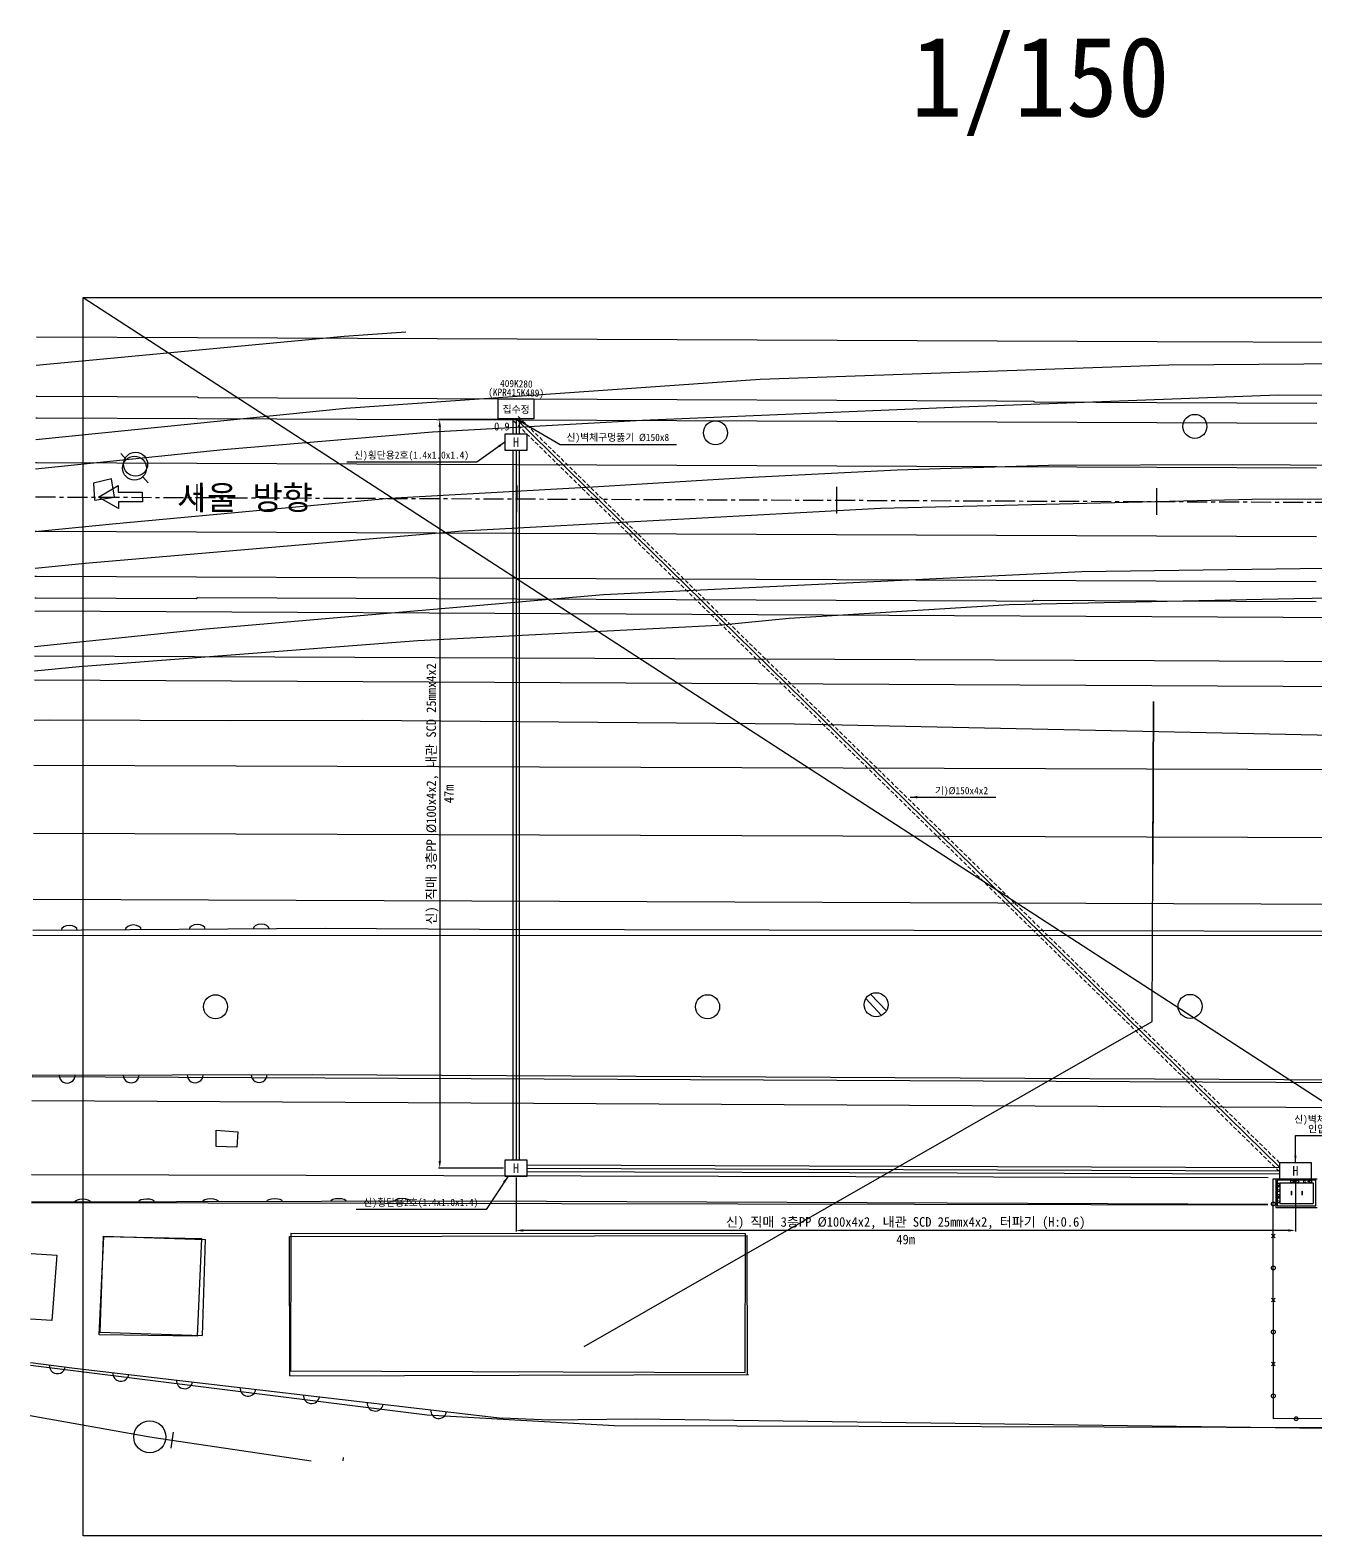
# Model space of a CAD drawing. Extents: x 60896 to 61431, y 63196 to 63294.
# Drawn here: x 61308.1 to 61388.4, y 63195.8 to 63289.9 of the extents above; entities that cross this region are included whole.
import ezdxf
from ezdxf.enums import TextEntityAlignment as Align

# ---------------------------------------------------------------- set-up
doc = ezdxf.new("R2010")
doc.units = 0
doc.linetypes.add('A-CENTR01', pattern=[2, 1.25, -0.25, 0.25, -0.25])
doc.linetypes.add('HIDDEN', pattern=[0.375, 0.25, -0.125])
for name, color, linetype in [('TT-BASE', 253, 'Continuous'), ('TT-CNTL', 1, 'A-CENTR01'), ('TT-LEAL', 1, 'Continuous'), ('TT-LEAT', 3, 'Continuous'), ('TX-PAPR', 2, 'Continuous'), ('TZ-LEAL', 1, 'Continuous'), ('TZ-LEAT', 3, 'Continuous'), ('TZ-LINE', 7, 'Continuous'), ('TZ-TEX2', 3, 'Continuous'), ('TZ-TEXT', 6, 'Continuous')]:
    doc.layers.add(name, color=color, linetype=linetype)
doc.styles.get("Standard").update_dxf_attribs({"font": 'GulimChe.ttf'})
doc.linetypes.add('ZIGZAG', pattern='A,0.00254,-5.08,[131,ltypeshp.shx,S=5.08,R=0,X=-5.08,Y=0],-10.16,[131,ltypeshp.shx,S=5.08,R=180,X=5.08,Y=0],-5.08', length=20.32254)
doc.dimstyles.new('D150', dxfattribs={"dimscale": 0.15, "dimtxt": 3, "dimasz": 3, "dimexe": 0.5, "dimexo": 0.5, "dimgap": 0.5, "dimtad": 1, "dimdec": 0, "dimzin": 1, "dimdsep": 46, "dimlunit": 6, "dimtxsty": 'Standard', "dimcen": 1, "dimclrd": 1, "dimclre": 1, "dimclrt": 3, "dimadec": 0, "dimazin": 0, "dimtfac": 1, "dimtdec": 0, "dimtix": 1, "dimtmove": 2, "dimatfit": 3, "dimfxl": 0, "dimtvp": 2, "dimlwd": -1, "dimlwe": -1, "dimarcsym": 0})

# ---------------------------------------------------------------- blocks, each defined once
blk = doc.blocks.new('*D9')
at = {"layer": 'Defpoints', "color": 0, "ltscale": 2}
for p in [(61338.42536802973, 63218.25042831968, -86527.56278719223), (61387.14291213439, 63218.09425684963, -86441.03522440503), (61338.42536802973, 63214.85855632519)]:
    blk.add_point(p, dxfattribs=at)
at = {"layer": 'TZ-TEXT', "color": 1, "ltscale": 2}
for p, q in [((61338.42536802973, 63218.17542831968), (61338.42536802973, 63214.78355632519)), ((61387.14291213439, 63218.01925684963), (61387.14291213439, 63214.78355632519)), ((61386.69291213439, 63214.85855632519), (61338.87536802973, 63214.85855632519))]:
    blk.add_line(p, q, dxfattribs=at)
for points in [[(61338.87536802973, 63214.93355632519), (61338.87536802973, 63214.78355632519), (61338.42536802973, 63214.85855632519)], [(61386.69291213439, 63214.93355632519), (61386.69291213439, 63214.78355632519), (61387.14291213439, 63214.85855632519)]]:
    blk.add_solid(points, dxfattribs=at)
at = {"layer": 'TZ-TEXT', "color": 3, "ltscale": 2, "insert": (61362.78414008206, 63215.31214675072), "char_height": 0.6, "attachment_point": 5}
blk.add_mtext('{\\C6;신) 직매 3층PP Ø100x4x2, 내관 SCD 25mmx4x2, 터파기 (H:0.6)}', dxfattribs=at)
blk = doc.blocks.new('*D10')
at = {"layer": 'Defpoints', "color": 0, "ltscale": 2}
for p in [(61337.73131534173, 63265.52762986797, -86527.56278719223), (61333.65826753257, 63218.7504283197), (61337.72536802976, 63218.7504283197, -86441.03522440503)]:
    blk.add_point(p, dxfattribs=at)
at = {"layer": 'TZ-TEXT', "color": 1, "ltscale": 2}
for p, q in [((61337.65631534174, 63265.52762986797), (61333.58326753257, 63265.52762986797)), ((61333.65826753257, 63265.07762986798), (61333.65826753257, 63219.2004283197)), ((61337.65036802976, 63218.7504283197), (61333.58326753257, 63218.7504283197))]:
    blk.add_line(p, q, dxfattribs=at)
for points in [[(61333.58326753257, 63265.07762986798), (61333.73326753257, 63265.07762986798), (61333.65826753257, 63265.52762986797)], [(61333.58326753257, 63219.2004283197), (61333.73326753257, 63219.2004283197), (61333.65826753257, 63218.7504283197)]]:
    blk.add_solid(points, dxfattribs=at)
at = {"layer": 'TZ-TEXT', "color": 3, "ltscale": 2, "insert": (61333.20467710705, 63242.13902909381), "char_height": 0.6, "attachment_point": 5, "rotation": 90}
blk.add_mtext('{\\C6;신) 직매 3층PP Ø100x4x2, 내관 SCD 25mmx4x2}', dxfattribs=at)

msp = doc.modelspace()

# ---------------------------------------------------------------- linework, layer by layer
at = {"layer": 'TT-BASE'}
for p, q in [((61331.5423145147, 63270.98595653922, -86527.56278719222), (61327.69290147798, 63270.72154078551, -86527.56278719222)), ((61327.69290147798, 63270.72154078551, -86527.56278719222), (61308.43274242131, 63268.92077902369, -86527.56278719222)), ((61308.44305427662, 63270.69951609589, -86441.03522440503), (61318.50546725645, 63270.6578540807, -86441.03522440503)), ((61318.50546725645, 63270.6578540807, -86441.03522440503), (61338.505295833, 63270.57504758306, -86441.03522440503)), ((61338.505295833, 63270.57504758306, -86441.03522440503), (61358.50512440938, 63270.49224108684, -86441.03522440503)), ((61358.50512440938, 63270.49224108684, -86441.03522440503), (61378.50495298651, 63270.40943458986, -86441.03522440503)), ((61378.50495298651, 63270.40943458986, -86441.03522440503), (61398.50478156225, 63270.32662809297, -86441.03522440503)), ((61353.68109229898, 63268.05643924935, -86527.56278719222), (61379.23713934887, 63268.96122722985, -86527.56278719222)), ((61379.23713934887, 63268.96122722985, -86527.56278719222), (61413.28953210796, 63269.19302099761, -86527.56278719222)), ((61327.78352483939, 63266.2527727566, -86527.56278719222), (61353.68109229898, 63268.05643924935, -86527.56278719222)), ((61366.20354882063, 63266.33459529675, -86341.03522440458), (61386.06510820281, 63267.07194522288, -86341.03522440458)), ((61386.06510820281, 63267.07194522288, -86341.03522440458), (61408.6306835518, 63267.00317626776, -86341.03522440458)), ((61308.40582466636, 63264.27761761337, -86527.56278719222), (61327.78352483939, 63266.2527727566, -86527.56278719222)), ((61308.42160359273, 63266.99939371039, -86441.03522440503), (61308.49067982865, 63266.99910815616, -86441.03522440503)), ((61308.49067982865, 63266.99910815616, -86441.03522440503), (61318.48974145368, 63266.95781723644, -86441.03522440503)), ((61318.48974145368, 63266.95781723644, -86441.03522440503), (61318.57613658651, 63266.9074596604, -86441.03522440503)), ((61318.57613658651, 63266.9074596604, -86441.03522440503), (61328.49020975688, 63266.86647587637, -86441.03522440503)), ((61328.49020975688, 63266.86647587637, -86441.03522440503), (61338.48971133716, 63266.82445428712, -86441.03522440503)), ((61338.48971133716, 63266.82445428712, -86441.03522440503), (61348.48927676852, 63266.78384593753, -86441.03522440503)), ((61346.3018901964, 63265.50385345036, -86341.03522440458), (61366.20354882063, 63266.33459529675, -86341.03522440458)), ((61348.48927676852, 63266.78384593753, -86441.03522440503), (61358.49017953828, 63266.74250320876, -86441.03522440503)), ((61358.49017953828, 63266.74250320876, -86441.03522440503), (61368.48990889151, 63266.70048066227, -86441.03522440503)), ((61368.48990889151, 63266.70048066227, -86441.03522440503), (61370.74427772877, 63266.6911613276, -86441.03522440503)), ((61370.74427772877, 63266.6911613276, -86441.03522440503), (61370.8306728136, 63266.64080375773, -86441.03522440503)), ((61370.83067282382, 63266.6408037517, -86441.03522440503), (61378.48993553819, 63266.60914112799, -86441.03522440503)), ((61378.48993553819, 63266.60914112799, -86441.03522440503), (61388.48898325224, 63266.56785026585, -86441.03522440503)), ((61308.41377737267, 63265.64941474466, -86527.56278719222), (61308.48510599, 63265.64911988079, -86527.56278719222)), ((61308.48510599, 63265.64911988079, -86527.56278719222), (61318.48416073681, 63265.60782877155, -86527.56278719222)), ((61318.48416073681, 63265.60782877155, -86527.56278719222), (61328.48479159173, 63265.56648716245, -86527.56278719222)), ((61328.48479159173, 63265.56648716245, -86527.56278719222), (61338.48434034641, 63265.52446537987, -86527.56278719222)), ((61333.19990508394, 63264.75641909897, -86341.03522440458), (61346.3018901964, 63265.50385345036, -86341.03522440458)), ((61338.48434034641, 63265.52446537987, -86527.56278719222), (61348.48395028265, 63265.4838568242, -86527.56278719222)), ((61348.48395028265, 63265.4838568242, -86527.56278719222), (61358.48476067558, 63265.44251452741, -86527.56278719222)), ((61358.48476067558, 63265.44251452741, -86527.56278719222), (61368.48449043927, 63265.40049199093, -86527.56278719222)), ((61368.48449043927, 63265.40049199093, -86527.56278719222), (61378.48476541129, 63265.35915160716, -86527.56278719222)), ((61378.48476541129, 63265.35915160716, -86527.56278719222), (61388.48382964795, 63265.31786088978, -86527.56278719222)), ((61320.12967337337, 63263.666821451, -86341.03522440458), (61333.19990508394, 63264.75641909897, -86341.03522440458)), ((61308.39522298304, 63262.44888683867, -86341.03522440458), (61320.12967337337, 63263.666821451, -86341.03522440458)), ((61314.06665237017, 63263.04658092246, -86341.03522440458), (61313.72583050735, 63263.41242304418, -86341.03522440458)), ((61362.25774220746, 63262.36343650208, -86341.03522440458), (61352.79341015314, 63261.89970838482, -86341.03522440458)), ((61371.71606939948, 63262.6575652632, -86341.03522440458), (61362.25774220746, 63262.36343650208, -86341.03522440458)), ((61383.1820338009, 63262.70089363374, -86341.03522440458), (61371.71606939948, 63262.6575652632, -86341.03522440458)), ((61426.73922165387, 63262.44611682057, -86341.03522440458), (61383.1820338009, 63262.70089363374, -86341.03522440458)), ((61315.42993982009, 63261.58321243557, -86341.03522440458), (61315.08911795762, 63261.94905455736, -86341.03522440458)), ((61318.46773207014, 63261.49122196936, -86441.03522440503), (61318.45966414631, 63259.82452016386, -86441.03522440503)), ((61352.79341015314, 63261.89970838482, -86341.03522440458), (61343.23099456325, 63261.30360345657, -86341.03522440458)), ((61330.51866325884, 63260.6102977457, -86341.03522440458), (61313.20421478542, 63258.99172366071, -86341.03522440458)), ((61343.23099456325, 63261.30360345657, -86341.03522440458), (61330.51866325884, 63260.6102977457, -86341.03522440458)), ((61338.46792245768, 63261.4078585202, -86441.03522440503), (61338.45985453391, 63259.74115671463, -86441.03522440503)), ((61358.46816288586, 63261.32590839901, -86441.03522440503), (61358.46009496191, 63259.65920659343, -86441.03522440503)), ((61384.43325444518, 63260.53947878351, -86527.56278719222), (61361.21465823452, 63259.98097212566, -86527.56278719222)), ((61378.46835327329, 63261.24254494979, -86441.03522440503), (61378.46028534963, 63259.57584314423, -86441.03522440503)), ((61408.96873011871, 63260.64773986115, -86527.56278719222), (61384.43325444518, 63260.53947878351, -86527.56278719222)), ((61361.21465823452, 63259.98097212566, -86527.56278719222), (61335.0746029834, 63258.56669452703, -86527.56278719222)), ((61313.20421478542, 63258.99172366071, -86341.03522440458), (61308.37247346957, 63258.52472365195, -86341.03522440458)), ((61335.0746029834, 63258.56669452703, -86527.56278719222), (61311.49397352573, 63256.52908319909, -86527.56278719222)), ((61311.49397352573, 63256.52908319909, -86527.56278719222), (61308.35914661642, 63256.22591640126, -86527.56278719222)), ((61343.90294849355, 63254.60485756461, -86527.56278719222), (61373.79046535529, 63256.04296196013, -86527.56278719222)), ((61373.79046535529, 63256.04296196013, -86527.56278719222), (61394.0646085453, 63256.32100879297, -86527.56278719222)), ((61308.35638508174, 63255.7495671917, -86527.56278719222), (61308.44420965119, 63255.74920413344, -86527.56278719222)), ((61308.44420965119, 63255.74920413344, -86527.56278719222), (61318.44324425207, 63255.70791337654, -86527.56278719222)), ((61318.44324425207, 63255.70791337654, -86527.56278719222), (61328.44352741521, 63255.66657314116, -86527.56278719222)), ((61328.44352741521, 63255.66657314116, -86527.56278719222), (61338.4434367986, 63255.62454985134, -86527.56278719222)), ((61338.4434367986, 63255.62454985134, -86527.56278719222), (61348.44338541806, 63255.58393996925, -86527.56278719222)), ((61348.44338541806, 63255.58393996925, -86527.56278719222), (61358.44349637696, 63255.54260052529, -86527.56278719222)), ((61358.44349637696, 63255.54260052529, -86527.56278719222), (61368.4432262331, 63255.50057794656, -86527.56278719222)), ((61368.4432262331, 63255.50057794656, -86527.56278719222), (61378.4438785624, 63255.45923625155, -86527.56278719222)), ((61378.4438785624, 63255.45923625155, -86527.56278719222), (61388.44291346907, 63255.41794538558, -86527.56278719222)), ((61308.34855886042, 63254.39958800891, -86441.03522440503), (61308.43862097507, 63254.39921570116, -86441.03522440503)), ((61308.43862097507, 63254.39921570116, -86441.03522440503), (61318.43766872468, 63254.35792483879, -86441.03522440503)), ((61318.43766872468, 63254.35792483879, -86441.03522440503), (61318.43790075386, 63254.35792387964, -86441.03522440503)), ((61318.43790078135, 63254.35792389644, -86267.98009848583), (61318.52470925578, 63254.40756545454, -86267.98009848583)), ((61318.52470924656, 63254.40756544924, -86441.03522440503), (61328.43810853163, 63254.36658445103, -86441.03522440503)), ((61319.04505703611, 63252.45553462339, -86527.56278719222), (61343.90294849355, 63254.60485756461, -86527.56278719222)), ((61328.43810853163, 63254.36658445103, -86441.03522440503), (61338.43806565432, 63254.32456094745, -86441.03522440503)), ((61338.43806565432, 63254.32456094745, -86441.03522440503), (61348.43805900124, 63254.28395086001, -86441.03522440503)), ((61348.43805900124, 63254.28395086001, -86441.03522440503), (61358.43807831595, 63254.24261178329, -86441.03522440503)), ((61355.50391682605, 63253.12351811936, -86341.03522440458), (61369.24337635331, 63253.97008052387, -86341.03522440458)), ((61358.43807831595, 63254.24261178329, -86441.03522440503), (61368.43780766487, 63254.20058923688, -86441.03522440503)), ((61368.43780766487, 63254.20058923688, -86441.03522440503), (61370.68401625927, 63254.19130363585, -86441.03522440503)), ((61369.24337635331, 63253.97008052387, -86341.03522440458), (61387.04849643091, 63254.35924890814, -86341.03522440458)), ((61370.68401628879, 63254.19130365275, -86267.98009848583), (61370.77082476316, 63254.24094521089, -86267.98009848583)), ((61370.77082475377, 63254.24094520549, -86441.03522440503), (61378.43870302099, 63254.20924696596, -86441.03522440503)), ((61378.43870302099, 63254.20924696596, -86441.03522440503), (61388.43775073469, 63254.16795610372, -86441.03522440503)), ((61387.04849643091, 63254.35924890814, -86341.03522440458), (61406.07364317506, 63254.63446584555, -86341.03522440458)), ((61426.71428142593, 63252.95696640451, -86527.56278719222), (61308.34370410233, 63253.56216953012, -86527.56278719222)), ((61351.06673138862, 63252.67991199633, -86341.03522440458), (61355.50391682605, 63253.12351811936, -86341.03522440458)), ((61308.33082649095, 63251.3408539593, -86527.56278719222), (61319.04505703611, 63252.45553462339, -86527.56278719222)), ((61332.27903086981, 63251.71704013823, -86341.03522440458), (61351.06673138862, 63252.67991199633, -86341.03522440458)), ((61311.12216163103, 63250.10644489964, -86341.03522440458), (61332.27903086981, 63251.71704013823, -86341.03522440458)), ((61308.32745854231, 63250.7599017523, -86441.03522440503), (61318.34508135859, 63250.71842518383, -86441.03522440503)), ((61318.34508135859, 63250.71842518383, -86441.03522440503), (61338.34490993508, 63250.63561868759, -86441.03522440503)), ((61338.34490993508, 63250.63561868759, -86441.03522440503), (61358.34473851221, 63250.55281219062, -86441.03522440503)), ((61358.34473851221, 63250.55281219062, -86441.03522440503), (61378.34456708789, 63250.47000569373, -86441.03522440503)), ((61378.34456708789, 63250.47000569373, -86441.03522440503), (61398.34439566514, 63250.38719919678, -86441.03522440503)), ((61308.31877616677, 63249.26224077945, -86527.56278719222), (61426.70297978816, 63248.65696798555, -86527.56278719222)), ((61308.32202970369, 63249.82345760886, -86341.03522440458), (61311.12216163103, 63250.10644489964, -86341.03522440458)), ((61378.19656195529, 63227.90989337712, -86441.03522440503), (61378.27952671493, 63247.90972129773, -86441.03522440503)), ((61378.27952671493, 63247.90972129773, -86441.03522440503), (61378.23734920756, 63237.74223699329, -86441.03522440503)), ((61378.27952671493, 63247.90972129773, -86441.03522440503), (61378.23734920756, 63237.74223699329, -86441.03522440503)), ((61309.258380151, 63246.74647784704, -86341.03522440458), (61308.30401658142, 63246.71629527824, -86341.03522440458)), ((61320.60169072557, 63246.70287498744, -86341.03522440458), (61309.258380151, 63246.74647784704, -86341.03522440458)), ((61328.79932683633, 63246.72182744594, -86341.03522440458), (61320.60169072557, 63246.70287498744, -86341.03522440458)), ((61355.83944849313, 63246.49321688177, -86341.03522440458), (61328.79932683633, 63246.72182744594, -86341.03522440458)), ((61405.97433104216, 63245.45469253112, -86341.03522440458), (61355.83944849313, 63246.49321688177, -86341.03522440458)), ((61426.6895144552, 63243.53373614719, -86527.56278719222), (61308.28779146373, 63243.91755368606, -86527.56278719222)), ((61308.26329199787, 63239.69153355066, -86527.56278719222), (61426.67834749, 63239.28497736811, -86527.56278719222)), ((61426.66736422835, 63235.10611332149, -86527.56278719222), (61308.23917049375, 63235.53070968966, -86527.56278719222)), ((61426.66254238244, 63233.27151817589, -86441.03522440503), (61308.22613477324, 63233.2821211825, -86441.03522440503)), ((61336.1361423447, 63233.65894433396, -86341.03522440458), (61326.50167101892, 63233.72553463813, -86341.03522440458)), ((61426.66301488458, 63233.45129375556, -86341.03522440458), (61336.1361423447, 63233.65894433396, -86341.03522440458)), ((61361.57664554524, 63228.57483279795, -86341.03522440458), (61360.59191074887, 63229.63185849627, -86341.03522440458)), ((61361.27233391208, 63228.29509961317, -86341.03522440458), (61360.29135599715, 63229.34809263151, -86341.03522440458)), ((61342.68741620653, 63207.6046114655, -86441.03522440503), (61378.19656195529, 63227.90989337712, -86441.03522440503)), ((61308.17512801945, 63224.48374288988, -86441.03522440503), (61426.63800180361, 63223.93442453649, -86441.03522440503)), ((61308.1755847384, 63224.56252434058, -86341.03522440458), (61325.69207432739, 63224.60840991605, -86341.03522440458)), ((61325.69207432739, 63224.60840991605, -86341.03522440458), (61402.38722280777, 63224.19671142949, -86341.03522440458)), ((61308.16636315443, 63222.97185294572, -86527.56278719222), (61426.63384215321, 63222.35177867876, -86527.56278719222)), ((61385.43719510953, 63218.13842523938, -86527.56278719222), (61308.13947014572, 63218.33296012368, -86527.56278719222)), ((61385.91268933115, 63218.09205591694, -86441.03522440503), (61385.91268933115, 63216.29205591694, -86441.03522440503)), ((61385.91268933115, 63218.09205591694, -86441.03522440503), (61388.51268933115, 63218.09205591694, -86441.03522440503)), ((61386.16268933115, 63217.84205591694, -86441.03522440503), (61386.16268933115, 63216.54205591694, -86441.03522440503)), ((61386.16268933115, 63217.84205591694, -86441.03522440503), (61388.26268933115, 63217.84205591694, -86441.03522440503)), ((61386.86984730105, 63217.31022072591, -86441.03522440503), (61386.86984730105, 63217.08294799864, -86441.03522440503)), ((61386.86984730105, 63217.31022072591, -86441.03522440503), (61386.89257457382, 63217.31022072591, -86441.03522440503)), ((61386.86984730111, 63217.31022072588, -86441.03522440503), (61386.86984730111, 63217.08294799861, -86441.03522440503)), ((61386.86984730111, 63217.31022072588, -86441.03522440503), (61386.89257457382, 63217.31022072588, -86441.03522440503)), ((61386.89257457382, 63217.31022072591, -86441.03522440503), (61386.89257457382, 63217.08294799864, -86441.03522440503)), ((61386.89257457382, 63217.31022072588, -86441.03522440503), (61386.89257457382, 63217.08294799861, -86441.03522440503)), ((61387.55166548288, 63217.31022072591, -86441.03522440503), (61387.55166548288, 63217.08294799864, -86441.03522440503)), ((61387.55166548288, 63217.31022072591, -86441.03522440503), (61387.57439275558, 63217.31022072591, -86441.03522440503)), ((61387.55166548288, 63217.31022072588, -86441.03522440503), (61387.55166548288, 63217.08294799861, -86441.03522440503)), ((61387.55166548288, 63217.31022072588, -86441.03522440503), (61387.57439275564, 63217.31022072588, -86441.03522440503)), ((61387.57439275558, 63217.31022072591, -86441.03522440503), (61387.57439275558, 63217.08294799864, -86441.03522440503)), ((61387.57439275564, 63217.31022072588, -86441.03522440503), (61387.57439275564, 63217.08294799861, -86441.03522440503)), ((61388.26268933115, 63217.84205591694, -86441.03522440503), (61388.26268933115, 63216.54205591694, -86441.03522440503)), ((61308.12941920121, 63216.5992286954, -86441.03522440503), (61385.43044917446, 63216.46739537275, -86441.03522440503)), ((61385.43047790923, 63216.47451323957, -86341.03522440458), (61335.33752108274, 63216.67842946893, -86341.03522440458)), ((61385.91268933115, 63216.29205591694, -86441.03522440503), (61388.51268933115, 63216.29205591694, -86441.03522440503)), ((61386.16268933115, 63217.09205591694, -86441.03522440503), (61386.01268933115, 63217.09205591694, -86441.03522440503)), ((61386.16268933115, 63216.54205591694, -86441.03522440503), (61388.26268933115, 63216.54205591694, -86441.03522440503)), ((61386.86984730105, 63217.08294799864, -86441.03522440503), (61386.89257457382, 63217.08294799864, -86441.03522440503)), ((61386.86984730111, 63217.08294799861, -86441.03522440503), (61386.89257457382, 63217.08294799861, -86441.03522440503)), ((61387.55166548288, 63217.08294799864, -86441.03522440503), (61387.57439275558, 63217.08294799864, -86441.03522440503)), ((61387.55166548288, 63217.08294799861, -86441.03522440503), (61387.57439275564, 63217.08294799861, -86441.03522440503)), ((61312.61411851468, 63214.49379205611, -86441.03522440503), (61312.41713188436, 63208.49702657229, -86441.03522440503)), ((61312.61411851468, 63214.49379205611, -86441.03522440503), (61319.00527089165, 63214.28385028431, -86441.03522440503)), ((61324.26765361243, 63214.47514886954, -86441.03522440503), (61352.87544455039, 63214.54091655711, -86441.03522440503)), ((61324.28763908055, 63205.78182072988, -86441.03522440503), (61324.26765361243, 63214.47514886954, -86441.03522440503)), ((61352.89543001828, 63205.84758841748, -86441.03522440503), (61352.87544455039, 63214.54091655711, -86441.03522440503)), ((61385.87915305192, 63214.3991309168, -86441.03522440503), (61385.64770628254, 63214.63048190028, -86441.03522440503)), ((61385.64775417546, 63214.39908302382, -86441.03522440503), (61385.87910515897, 63214.63052979326, -86441.03522440503)), ((61319.00527089165, 63214.28385028431, -86441.03522440503), (61318.80828426121, 63208.28708480047, -86441.03522440503)), ((61308.11093510546, 63213.41082608872, -86341.03522440458), (61309.72423232041, 63213.32160227864, -86341.03522440458)), ((61309.72423232041, 63213.32160227864, -86341.03522440458), (61309.40464387393, 63209.23125116599, -86341.03522440458)), ((61385.87998093785, 63210.39913100245, -86441.03522440503), (61385.64853416842, 63210.63048198595, -86441.03522440503)), ((61385.6485820614, 63210.39908310952, -86441.03522440503), (61385.87993304487, 63210.6305298789, -86441.03522440503)), ((61309.40464387393, 63209.23125116599, -86341.03522440458), (61308.0871345249, 63209.30535973638, -86341.03522440458)), ((61312.41713188436, 63208.49702657229, -86441.03522440503), (61318.80828426121, 63208.28708480047, -86441.03522440503)), ((61308.07053641474, 63206.44227904119, -86441.03522440503), (61332.87551501734, 63203.34479399263, -86441.03522440503)), ((61385.88080882376, 63206.39913108812, -86441.03522440503), (61385.64936205432, 63206.63048207165, -86441.03522440503)), ((61385.64940994731, 63206.39908319515, -86441.03522440503), (61385.88076093078, 63206.63052996458, -86441.03522440503)), ((61324.28763908043, 63205.78182072983, -86441.03522440503), (61352.95029459764, 63205.847714548, -86441.03522440503)), ((61308.0523192238, 63203.2999160136, -86527.56278719222), (61315.53013114067, 63201.95473551885, -86527.56278719222)), ((61332.87551501734, 63203.34479399263, -86441.03522440503), (61344.58394830419, 63202.65955802263, -86441.03522440503)), ((61340.52876174015, 63203.00801976622, -86341.03522440458), (61337.56488179234, 63203.12923302521, -86341.03522440458)), ((61316.98808096695, 63202.24522184837, -86527.56278719222), (61316.84224655345, 63201.25591283506, -86527.56278719222)), ((61345.88734659247, 63203.05673714668, -86341.03522440458), (61340.52876174015, 63203.00801976622, -86341.03522440458)), ((61344.58394830419, 63202.65955802263, -86441.03522440503), (61395.29054060522, 63202.53147941914, -86441.03522440503)), ((61400.37571452553, 63202.33600834287, -86341.03522440458), (61345.88734659247, 63203.05673714668, -86341.03522440458)), ((61315.53013114067, 63201.95473551885, -86527.56278719222), (61316.91516376044, 63201.7505673414, -86527.56278719222)), ((61316.91516376044, 63201.7505673414, -86527.56278719222), (61325.62914767645, 63200.46603570367, -86527.56278719222)), ((61327.62315286132, 63200.6775019112, -86527.56278719222), (61327.59067810007, 63200.45720017827, -86527.56278719222))]:
    msp.add_line(p, q, dxfattribs=at)
at = {"layer": 'TT-BASE', "ltscale": 0.001}
for p, q in [((61308.39754520795, 63262.84945758173, -86441.03522440503), (61308.47353030791, 63262.84914346599, -86441.03522440503)), ((61308.47353030791, 63262.84914346599, -86441.03522440503), (61318.47258591664, 63262.8078526959, -86441.03522440503)), ((61318.47258591664, 63262.8078526959, -86441.03522440503), (61328.47312081042, 63262.76651146945, -86441.03522440503)), ((61328.47312081042, 63262.76651146945, -86441.03522440503), (61338.47277178565, 63262.72448925953, -86441.03522440503)), ((61338.47277178565, 63262.72448925953, -86441.03522440503), (61348.47247748823, 63262.68388032632, -86441.03522440503)), ((61348.47247748823, 63262.68388032632, -86441.03522440503), (61358.47309040745, 63262.64253880965, -86441.03522440503)), ((61358.47309040745, 63262.64253880965, -86441.03522440503), (61368.47282031218, 63262.60051630024, -86441.03522440503)), ((61368.47282031218, 63262.60051630024, -86441.03522440503), (61378.47320293021, 63262.55917531903, -86441.03522440503)), ((61378.47320293021, 63262.55917531903, -86441.03522440503), (61388.47225482784, 63262.51788481413, -86441.03522440503)), ((61308.37261724447, 63258.54952401424, -86441.03522440503), (61308.45577209524, 63258.54918025999, -86441.03522440503)), ((61308.45577209524, 63258.54918025999, -86441.03522440503), (61318.45481029986, 63258.50788943704, -86441.03522440503)), ((61318.45481029986, 63258.50788943704, -86441.03522440503), (61328.45519748019, 63258.46654883082, -86441.03522440503)), ((61328.45519748019, 63258.46654883082, -86441.03522440503), (61338.45500517743, 63258.42452596458, -86441.03522440503)), ((61338.45500517743, 63258.42452596458, -86441.03522440503), (61348.4548580364, 63258.38391645277, -86441.03522440503)), ((61348.4548580364, 63258.38391645277, -86441.03522440503), (61358.45516758491, 63258.34257616873, -86441.03522440503)), ((61358.45516758491, 63258.34257616873, -86441.03522440503), (61368.45489618238, 63258.30055361143, -86441.03522440503)), ((61368.45489618238, 63258.30055361143, -86441.03522440503), (61378.4554410065, 63258.25921237813, -86441.03522440503)), ((61378.4554410065, 63258.25921237813, -86441.03522440503), (61388.45448442019, 63258.21792155821, -86441.03522440503))]:
    msp.add_line(p, q, dxfattribs=at)
at = {"layer": 'TT-BASE', "extrusion": (0.01229824081263209, -0.7937289708820892, 0.6081472470178371)}
msp.add_line((61326.50167101857, 63233.7255346382, -86338.75822440459), (61308.227971584, 63233.59896071294, -86338.55388414765), dxfattribs=at)
at = {"layer": 'TT-BASE', "linetype": 'HIDDEN'}
for p, q in [((61386.16268933115, 63217.79205591694, -86441.03522440503), (61386.01268933115, 63217.29205591694, -86441.03522440503)), ((61386.01268933115, 63217.79205591694, -86441.03522440503), (61386.16268933115, 63217.29205591694, -86441.03522440503)), ((61386.16268933115, 63217.79205591694, -86441.03522440503), (61386.01268933115, 63217.79205591694, -86441.03522440503)), ((61386.16268933115, 63217.29205591694, -86441.03522440503), (61386.01268933115, 63217.29205591694, -86441.03522440503)), ((61386.56268933116, 63217.84205591694, -86441.03522440503), (61387.06268933116, 63217.84205591694, -86441.03522440503)), ((61386.86268933115, 63217.84205591694, -86441.03522440503), (61386.86268933115, 63217.99205591693, -86441.03522440503)), ((61386.86268933115, 63217.99205591693, -86441.03522440503), (61387.36268933115, 63217.99205591693, -86441.03522440503)), ((61386.86268933115, 63217.99205591693, -86441.03522440503), (61387.36268933115, 63217.84205591694, -86441.03522440503)), ((61386.86268933115, 63217.84205591694, -86441.03522440503), (61387.36268933115, 63217.99205591693, -86441.03522440503)), ((61387.36268912662, 63217.84205932332, -86441.03522440503), (61387.36268912662, 63217.99205932332, -86441.03522440503)), ((61388.16268933115, 63217.84205591694, -86441.03522440503), (61387.66268933115, 63217.99205591693, -86441.03522440503)), ((61388.16268933115, 63217.99205591693, -86441.03522440503), (61387.66268933115, 63217.84205591694, -86441.03522440503)), ((61387.66268933115, 63217.84205591694, -86441.03522440503), (61387.66268933115, 63217.99205591693, -86441.03522440503)), ((61388.16268788159, 63217.84205909281, -86441.03522440503), (61388.16268788159, 63217.99205909282, -86441.03522440503)), ((61386.16268734061, 63216.59206187241, -86441.03522440503), (61386.01268734061, 63216.59206187241, -86441.03522440503)), ((61386.01268933115, 63217.09205591694, -86441.03522440503), (61386.16268933115, 63216.59205591694, -86441.03522440503)), ((61386.16268933115, 63217.09205591694, -86441.03522440503), (61386.01268933115, 63216.59205591694, -86441.03522440503))]:
    msp.add_line(p, q, dxfattribs=at)
at = {"layer": 'TT-BASE', "extrusion": (-0.002111907775006214, 0.9303010190553082, 0.3667908856422213)}
msp.add_line((61335.33752108268, 63216.67842946887, -86338.61522440458), (61308.12952027679, 63216.61666366698, -86338.61522440458), dxfattribs=at)
at = {"layer": 'TT-BASE', "extrusion": (0.01977443079638911, 0.2208623439732049, 0.9751045056307251)}
for p, q in [((61308.07145381546, 63206.60052550874, -86338.61337043712), (61310.82000616629, 63206.26108036605, -86338.59222440457)), ((61310.82000616629, 63206.26108036605, -86338.59222440457), (61337.56488179222, 63203.12923302512, -86338.42522440455))]:
    msp.add_line(p, q, dxfattribs=at)
at = {"layer": 'TT-BASE', "elevation": -86441.03522440503}
for points in [[(61313.56769008145, 63259.96915847655), (61312.32149028759, 63260.68776993884), (61313.56692596629, 63261.40770488731), (61313.56714867231, 63260.98843163958), (61315.06714846077, 63260.98922839708), (61315.06746716378, 63260.38922848176), (61313.56746737531, 63260.38843172434)], [(61388.41268933115, 63216.39205591693), (61388.41268933115, 63217.99205591693), (61386.01268933115, 63217.99205591693), (61386.01268933115, 63216.39205591693)]]:
    msp.add_lwpolyline(points, close=True, dxfattribs=at)
at = {"layer": 'TT-BASE', "elevation": -86441.03522440503, "flags": 128}
msp.add_lwpolyline([(61422.51579318137, 63203.09909327075), (61385.76579396852, 63203.0914870669), (61385.76268939635, 63218.09148674559), (61388.51268933115, 63218.09205591694)], dxfattribs=at)
at = {"layer": 'TT-BASE'}
for centre, radius in [((61350.89106112435, 63264.70457365318, -86341.03522440458), 0.7500000000034044), ((61380.86022953864, 63265.10952373565, -86341.03522440458), 0.7500000000034044), ((61314.64668367295, 63262.74231674848, -86341.03522440458), 0.7500000000034044), ((61314.57788516384, 63262.49781773989, -86341.03522440458), 0.7500000000034044), ((61319.64229948854, 63228.83866220166, -86341.03522440458), 0.7500000000034044), ((61350.40092741088, 63228.83924403025, -86341.03522440458), 0.7500000000034044), ((61360.93657845574, 63228.96574726543, -86341.03522440458), 0.7500000000034044), ((61380.55962263107, 63228.86177472306, -86341.03522440458), 0.7500000000034044), ((61385.76301572424, 63216.51480636574, -86441.03522440503), 0.12), ((61385.76384361015, 63212.51480645139, -86441.03522440503), 0.12), ((61385.76467149606, 63208.51480653704, -86441.03522440503), 0.12), ((61385.76467149609, 63208.51480654514, -86441.03522440503), 0.12), ((61385.765499382, 63204.51480662274, -86441.03522440503), 0.12), ((61387.18911352436, 63203.09178165348, -86441.03522440503), 0.12), ((61315.53013114067, 63201.95473551885, -86527.56278719222), 1.000000000004539)]:
    msp.add_circle(centre, radius, dxfattribs=at)
at = {"layer": 'TT-BASE', "extrusion": (0.01229824081263209, -0.7937289708820892, 0.6081472470178371)}
for centre in [(62282.7852164585, -30664.5703569248, -101942.9099330127), (62286.78481964854, -30664.62669805119, -101942.9099330126), (62290.78442283865, -30664.68303917744, -101942.9099330126), (62294.78402602884, -30664.73938030381, -101942.9099330126)]:
    msp.add_arc(centre, 0.5000000000022696, 359.1929459588523, 179.1929459588523, dxfattribs=at)
at = {"layer": 'TT-BASE'}
for centre in [(61310.3721463001, 63224.56827837542, -86341.03522440458), (61314.37213257595, 63224.57875659771, -86341.03522440458), (61318.37211885181, 63224.58923482004, -86341.03522440458), (61322.37210512762, 63224.59971304237, -86341.03522440458)]:
    msp.add_arc(centre, 0.5000000000022696, 180.1500896599782, 0.150089659978272, dxfattribs=at)
at = {"layer": 'TT-BASE', "extrusion": (-0.00211190777500638, 0.9303010190553083, 0.3667908856422211)}
for centre in [(-61454.68942342116, -103457.2787954542, 27012.78864475081), (-61458.68942342111, -103457.2787954542, 27012.78864475085), (-61462.68942342127, -103457.2787954542, 27012.78864475082), (-61466.68942342119, -103457.2787954542, 27012.78864475081), (-61470.68942342127, -103457.2787954543, 27012.78864475097), (-61474.68942342153, -103457.2787954542, 27012.78864475094)]:
    msp.add_arc(centre, 0.5000000000022696, 179.999999998921, 359.9999999989209, dxfattribs=at)
at = {"layer": 'TT-BASE', "extrusion": (0.01977443079638914, 0.2208623439732049, 0.9751045056307249)}
for centre, start, end in [((-55428.9895559509, -85863.76109279793, -69016.88074455698), 358.0267670698648, 178.0267670698648), ((-55432.98777496453, -85863.64229291609, -69016.88074455698), 358.3973675921802, 178.3973675921802), ((-55436.98621028865, -85863.53042264597, -69016.88074455703), 358.3973675921802, 178.3973675921802), ((-55440.98464561299, -85863.41855237572, -69016.88074455701), 358.3973675921802, 178.3973675921802), ((-55444.98308093727, -85863.30668210538, -69016.88074455704), 358.3973675921802, 178.3973675921802), ((-55448.98151626167, -85863.19481183516, -69016.88074455701), 358.3973675921802, 178.3973675921802), ((-55452.97995158601, -85863.08294156498, -69016.88074455704), 358.3973675921802, 178.3973675921802)]:
    msp.add_arc(centre, 0.5000000000022696, start, end, dxfattribs=at)
at = {"layer": 'TT-BASE'}
for points in [[(61312.01886347952, 63261.56390088249, -86338.77374126254), (61312.07252257787, 63260.50135829057, -86338.7509491176), (61313.33692277141, 63260.68161708288, -86338.74974126254), (61313.13489951591, 63261.83002237221, -86338.77494911761)], [(61321.0410574385, 63221.02307033671, -86341.03522440458), (61320.9657931723, 63220.0563918533, -86341.03522440458), (61319.69127158788, 63220.1100083687, -86341.03522440458), (61319.69093563458, 63221.11969390746, -86341.03522440458)], [(61318.48822885879, 63208.25373757252, -86341.03522440458), (61312.36707304342, 63208.32966178284, -86341.03522440458), (61312.66697252299, 63214.4818027356, -86341.03522440458), (61318.75548386686, 63214.36316624963, -86341.03522440458)], [(61352.74588335029, 63205.9816033898, -86341.03522440458), (61352.76986605307, 63214.65248528447, -86341.03522440458), (61324.34501854391, 63214.659839631, -86341.03522440458), (61324.33183659627, 63206.07418885562, -86341.03522440458)]]:
    msp.add_3dface(points, dxfattribs=at)
at = {"layer": 'TT-CNTL', "elevation": -86441.03522440503, "flags": 128}
msp.add_lwpolyline([(61308.38508122657, 63260.69949085968), (61308.46465040031, 63260.69916192869), (61318.46369810825, 63260.65787106648), (61328.46415914426, 63260.61653016374), (61338.4638884958, 63260.57450761725), (61348.46366788797, 63260.5338983988), (61358.46412892392, 63260.49255749607), (61368.46385827551, 63260.4505349496), (61378.46431931158, 63260.40919404685), (61388.46336701934, 63260.36790318465), (61398.46382805529, 63260.32656228191), (61408.463557407, 63260.28453973545), (61418.46333679912, 63260.24393051695), (61426.73334381793, 63260.20974313761)], dxfattribs=at)
at = {"layer": 'TT-LEAL', "elevation": -86441.03522440503}
msp.add_lwpolyline([(61337.30086560151, 63266.81967535307), (61339.54997383227, 63266.81967535307), (61339.54997383227, 63265.57365630097), (61337.30086560151, 63265.57365630097)], close=True, dxfattribs=at)
at = {"layer": 'TX-PAPR'}
msp.add_lwpolyline([(61311.36417467854, 63273.16983265506), (61430.76417467853, 63273.16983265506), (61430.76417467853, 63195.76983265504), (61311.36417467854, 63195.76983265504)], close=True, dxfattribs=at)
msp.add_lwpolyline([(61311.36417467854, 63273.16983265506), (61430.76417467853, 63195.76983265504)], dxfattribs=at)
at = {"layer": 'TZ-LEAL'}
for points, elevation in [([(61341.18357901298, 63263.9798862887), (61348.44800200249, 63263.9798862887)], 86441.15124171451), ([(61335.98363715669, 63262.87117068218), (61327.8540455957, 63262.87117068218)], -86441.03522440506), ([(61387.14582196256, 63220.78604163624), (61394.82601633529, 63220.78604163624)], -86441.03522440503), ([(61336.56553040813, 63216.17294677626), (61328.43593884714, 63216.17294677626)], 86441.15124171454)]:
    msp.add_lwpolyline(points, dxfattribs=dict(at, elevation=elevation))
at = {"layer": 'TZ-LINE'}
for points, elevation in [([(61338.22541971689, 63265.57365630097), (61338.22541971689, 63264.62470061817)], -86441.03522440506), ([(61338.62541971688, 63265.57365630097), (61338.62541971688, 63264.62470061817)], -86441.03522440506), ([(61338.22541971689, 63263.62470061817), (61338.2254197169, 63219.25042831968)], -86441.03522440506), ([(61338.62541971688, 63263.62470061817), (61338.6254197169, 63219.25042831968)], -86441.03522440506), ([(61339.12466743567, 63218.55042954676), (61386.1444958018, 63218.3857194752)], -86441.03522440503), ([(61339.12606862379, 63218.95042709259), (61386.1444958018, 63218.78572192938)], -86441.03522440503)]:
    msp.add_lwpolyline(points, dxfattribs=dict(at, elevation=elevation))
at = {"layer": 'TZ-LINE', "linetype": 'HIDDEN', "elevation": -86441.03522440503}
for points in [[(61338.28544458841, 63265.43080335767), (61386.14454748896, 63218.53583624848)], [(61338.56539484536, 63265.71650924427), (61386.1548878067, 63219.08572070229)]]:
    msp.add_lwpolyline(points, dxfattribs=at)
at = {"layer": 'TZ-LINE', "linetype": 'ZIGZAG', "ltscale": 0.039}
for points, elevation in [([(61338.42541971688, 63265.57365630097), (61338.42541971688, 63264.62470061817)], -86441.03522440506), ([(61338.42541971688, 63265.57365630097), (61386.14454748896, 63218.81584447988)], -86441.03522440503), ([(61338.42541971688, 63263.62470061817), (61338.4254197169, 63219.25042831968)], -86441.03522440506), ([(61339.12536802973, 63218.75042831968), (61386.1444958018, 63218.58572070229)], -86441.03522440503)]:
    msp.add_lwpolyline(points, dxfattribs=dict(at, elevation=elevation))
at = {"layer": 'TZ-LINE'}
for points, elevation in [([(61337.72541971689, 63263.62470061817), (61339.12541971689, 63263.62470061817), (61339.12541971689, 63264.62470061817), (61337.72541971689, 63264.62470061817)], -86441.03522440506), ([(61337.72536802973, 63218.25042831968), (61339.12536802973, 63218.25042831968), (61339.12536802973, 63219.25042831968), (61337.72536802973, 63219.25042831968)], -86441.03522440503), ([(61386.1444958018, 63218.08572070229), (61388.1444958018, 63218.08572070229), (61388.1444958018, 63219.08572070229), (61386.1444958018, 63219.08572070229)], -86441.03522440503)]:
    msp.add_lwpolyline(points, close=True, dxfattribs=dict(at, elevation=elevation))

# ---------------------------------------------------------------- texts
at = {"layer": 'TT-BASE'}
msp.add_text('서울 방향', height=1.5, rotation=0.03043403039043151, dxfattribs=at).set_placement((61321.4743267134, 63260.67426811903, -86441.03522440503), align=Align.MIDDLE)
at = {"layer": 'TT-LEAT'}
for s, height, rotation, p in [('409K280', 0.4499999999999999, 358.7182875612552, (61338.4466867731, 63267.77252586035, -86449.75697440503)), ('(KPR415K489)', 0.4499999999999999, 358.7182875612552, (61338.43204476505, 63267.18435812255, -86449.75697440503)), ('집수정', 0.45, 358.8747853273313, (61338.43021715939, 63266.18194509811, -86441.03522440503)), ('기)Ø150x4x2', 0.4499999999999998, 0.0518208991892117, (61366.27136620481, 63242.32148460533, -86441.03522440503))]:
    msp.add_text(s, height=height, rotation=rotation, dxfattribs=at).set_placement(p, align=Align.MIDDLE)
at = {"layer": 'TZ-LEAT'}
msp.add_text('0.9', height=0.5, dxfattribs=at).set_placement((61337.54313945097, 63265.09673618332), align=Align.MIDDLE)
at = {"layer": 'TZ-TEX2'}
for s, height, p in [('1/150', 5, (61371.19589098953, 63286.56152143406)), ('H', 0.6, (61338.42541971689, 63264.12470061817, 86.5275627871597)), ('H', 0.6, (61338.42536802973, 63218.75042831968, 86.5275627871888)), ('H', 0.6, (61387.1444958018, 63218.58572070229, 86.5275627871888))]:
    msp.add_text(s, height=height, dxfattribs=at).set_placement(p, align=Align.MIDDLE)
at = {"layer": 'TZ-TEXT'}
for s, rotation, p in [('신)벽체구멍뚫기 Ø150x8', 359.9481799346718, (61344.78802101209, 63264.39804841063, 86441.15124171451)), ('신)횡단용2호(1.4x1.0x1.4)', 0.05182006532813865, (61331.89253790438, 63263.28933280411, -86441.03522440506)), ('신)횡단용2호(1.4x1.0x1.4)', 0.05182006532813865, (61332.47443115582, 63216.59110889819, 86441.15124171454))]:
    msp.add_text(s, height=0.45, rotation=rotation, dxfattribs=at).set_placement(p, align=Align.MIDDLE)
for s, p in [('신)벽체구멍뚫기 Ø150x8', (61387.06454869149, 63221.80420375817, -86441.03522440503)), ('   인입용2호(2.0x1.0x1.4)', (61387.06454869149, 63221.20420375817, -86441.03522440503))]:
    msp.add_text(s, height=0.45, rotation=359.9481799346718, dxfattribs=at).set_placement(p, align=Align.MIDDLE_LEFT)
at = {"layer": 'TZ-TEXT', "ltscale": 2, "insert": (61334.22500280714, 63242.13902909384), "char_height": 0.6, "attachment_point": 5, "rotation": 90.00000000000003}
msp.add_mtext('47m', dxfattribs=at)
at = {"layer": 'TZ-TEXT', "ltscale": 2, "insert": (61362.78414008206, 63214.29182105039), "char_height": 0.6, "attachment_point": 5}
msp.add_mtext('49m', dxfattribs=at)

# ---------------------------------------------------------------- dimensions: what is measured, and where the dimension line sits
at = {"layer": 'TZ-TEXT', "ltscale": 2}
dim = msp.add_linear_dim(base=(61333.65826753257, 63218.7504283197), p1=(61337.73131534171, 63265.52762986795, -86527.56278719223), p2=(61337.72536802973, 63218.75042831968, -86441.03522440503), angle=90, text='{\\C6;신) 직매 3층PP Ø100x4x2, 내관 SCD 25mmx4x2}', dimstyle='D150', override={"dimtxt": 4}, dxfattribs=at)
dim.commit()
dim.dimension.update_dxf_attribs({"geometry": '*D10', "text_midpoint": (61333.20467710705, 63242.13902909381)})
dim = msp.add_linear_dim(base=(61338.42536802973, 63214.85855632519, 86.52756278720335), p1=(61387.14291213439, 63218.09425684963, -86354.50766161783), p2=(61338.42536802973, 63218.25042831968, -86441.03522440503), text='{\\C6;신) 직매 3층PP Ø100x4x2, 내관 SCD 25mmx4x2, 터파기 (H:0.6)}', dimstyle='D150', override={"dimtxt": 4}, dxfattribs=at)
dim.commit()
dim.dimension.update_dxf_attribs({"geometry": '*D9', "text_midpoint": (61362.78414008206, 63215.31214675072, 86.52756278720335)})

# ---------------------------------------------------------------- leaders
at = {"layer": 'TZ-LEAL'}
for points in [[(61338.42541971688, 63265.57365630097, 86441.15124171451), (61341.18357901298, 63263.9798862887, 86441.15124171451)], [(61337.72541971689, 63264.12470061817, -86441.03522440506), (61335.98363715669, 63262.87117068218, -86441.03522440506)], [(61363.05835947481, 63241.93420320199, -86441.03522440503), (61368.41054800606, 63241.93420320199, -86441.03522440503)], [(61387.1444958018, 63219.08572070229, -86441.03522440503), (61387.14582196256, 63220.78604163624, -86441.03522440503)], [(61337.92536802973, 63218.25042831968, 86441.15124171454), (61336.56553040813, 63216.17294677626, 86441.15124171454)]]:
    msp.add_leader(points, dimstyle='D150', dxfattribs=at)

doc.saveas('drawing.dxf')
